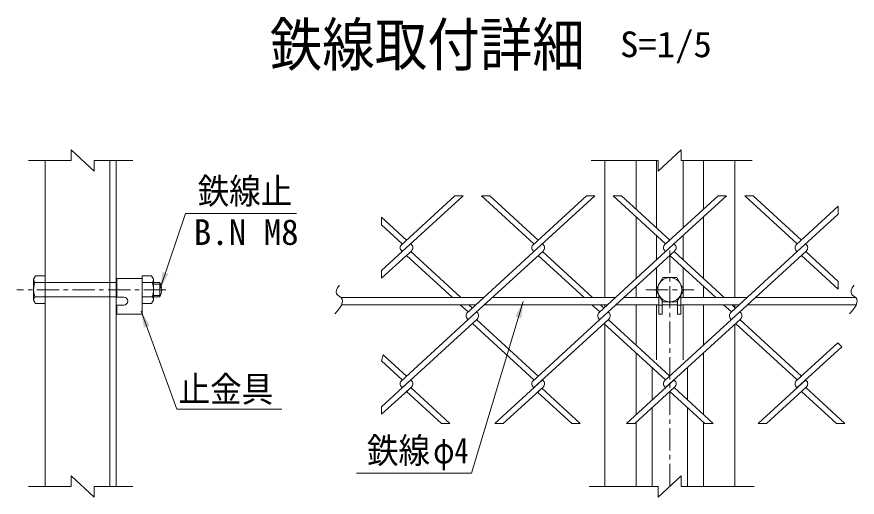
# Model space of a CAD drawing. Units: millimetres, scale not verified, with parts at other scales. Extents: x -4455 to 4455, y -3150 to 3150.
# Drawn here: x 1026 to 2444, y 563 to 1373 of the extents above; entities that cross this region are included whole.
import ezdxf
from ezdxf.enums import TextEntityAlignment as Align

# ---------------------------------------------------------------- set-up
doc = ezdxf.new("R2010")
doc.units = ezdxf.units.MM
doc.header["$LTSCALE"] = 30
doc.linetypes.add('DASHED', pattern=[7.5, 6, -1.5])
doc.linetypes.add('USER1', pattern=[2, 1.25, -0.25, 0.25, -0.25])
doc.layers.add('0-B_7詳細', color=7, linetype='Continuous', lineweight=18)
doc.styles.add('ＭＳ ゴシック', font='')
doc.styles.get('ＭＳ ゴシック').set_extended_font_data('MS Gothic')

msp = doc.modelspace()

# ---------------------------------------------------------------- linework, layer by layer
at = {"layer": '0-B_7詳細', "color": 4}
for p, q in [((1156.67, 1113.02), (1117.9, 1149.02)), ((1117.9, 1131.02), (1117.9, 1149.02)), ((2108.41, 1113.02), (2147.18, 1149.02)), ((2147.18, 1131.02), (2147.18, 1149.02)), ((1117.9, 1131.02), (1046.33, 1131.02)), ((1156.67, 1131.02), (1156.67, 1113.02)), ((1156.67, 1131.02), (1221.94, 1131.02)), ((2108.41, 1131.02), (1995.24, 1131.02)), ((2108.41, 1131.02), (2108.41, 1113.02)), ((2147.18, 1131.02), (2266.76, 1131.02)), ((1117.9, 580.71), (1117.9, 598.71)), ((1156.67, 562.71), (1117.9, 598.71)), ((2108.41, 562.71), (2147.18, 598.71)), ((2147.18, 580.71), (2147.18, 598.71)), ((1117.9, 580.71), (1046.33, 580.71)), ((1156.67, 580.71), (1221.94, 580.71)), ((1156.67, 580.71), (1156.67, 562.71)), ((2108.41, 580.71), (1991.59, 580.71)), ((2108.41, 580.71), (2108.41, 562.71)), ((2147.18, 580.71), (2269.99, 580.71))]:
    msp.add_line(p, q, dxfattribs=at)
at = {"layer": '0-B_7詳細', "lineweight": 9}
for p, q in [((1074.1, 1131.02), (1074.1, 580.71)), ((1183.6, 1131.02), (1183.6, 580.71)), ((1194.1, 1131.02), (1194.1, 580.71)), ((2018.29, 1131.02), (2018.29, 899.47)), ((2070.79, 1131.02), (2070.79, 1048.86)), ((2105.29, 1131.02), (2105.29, 1017.24)), ((2150.29, 1131.02), (2150.29, 1017.24)), ((2184.79, 1131.02), (2184.79, 1048.86)), ((2237.29, 1131.02), (2237.29, 899.47)), ((2070.79, 1035.84), (2070.79, 931.38)), ((2184.79, 1035.84), (2184.79, 931.38)), ((2105.29, 1004.22), (2105.29, 962.99)), ((2119.62, 989.14), (2127.79, 996.63)), ((2150.29, 1004.22), (2150.29, 962.99)), ((2119.62, 978.08), (2120.69, 977.1)), ((2105.29, 949.97), (2105.29, 899.47)), ((2150.29, 949.97), (2150.29, 899.47)), ((1054.9, 930.58), (1058.22, 936.34)), ((1058.22, 936.34), (1074.1, 936.34)), ((1074.1, 889.3), (1074.1, 936.34)), ((1237.72, 889.3), (1237.72, 936.34)), ((1054.9, 895.06), (1054.9, 930.58)), ((1056.96, 924.82), (1074.1, 924.82)), ((1195.12, 931.78), (1195.12, 900.28)), ((1254.86, 924.82), (1237.72, 924.82)), ((1256.92, 895.06), (1256.92, 930.58)), ((1256.92, 924.82), (1267.58, 924.82)), ((1267.58, 900.82), (1267.58, 924.82)), ((2070.79, 918.35), (2070.79, 899.47)), ((2184.79, 918.35), (2184.79, 899.47)), ((1056.96, 900.82), (1074.1, 900.82)), ((1195.12, 900.28), (1206.97, 900.28)), ((1254.86, 900.82), (1237.72, 900.82)), ((1256.92, 895.06), (1253.59, 889.3)), ((1256.92, 900.82), (1267.58, 900.82)), ((1813.94, 899.47), (1573.38, 899.47)), ((2035.97, 899.47), (1828.15, 899.47)), ((2109.04, 899.47), (2050.18, 899.47)), ((2109.04, 904.56), (2109.04, 871.78)), ((2111.51, 900.28), (2109.04, 900.28)), ((2115.04, 894.17), (2115.04, 871.78)), ((2144.07, 900.28), (2146.54, 900.28)), ((2146.54, 904.56), (2146.54, 871.78)), ((2258, 899.47), (2146.54, 899.47)), ((2441.48, 899.47), (2272.21, 899.47)), ((1194.1, 764.47), (1194.1, 884.47)), ((1195.12, 886.78), (1206.97, 886.78)), ((1195.12, 886.78), (1195.12, 871.78)), ((1253.59, 889.3), (1237.72, 889.3)), ((1800.85, 887.47), (1574.11, 887.47)), ((2022.88, 887.47), (1815.06, 887.47)), ((2018.29, 887.47), (2018.29, 883.27)), ((2109.04, 887.47), (2037.09, 887.47)), ((2070.79, 887.47), (2070.79, 819.37)), ((2105.29, 887.47), (2105.29, 794.62)), ((2115.04, 886.78), (2109.04, 886.78)), ((2140.54, 887.47), (2115.04, 887.47)), ((2140.54, 886.78), (2146.54, 886.78)), ((2244.9, 887.47), (2146.54, 887.47)), ((2150.29, 887.47), (2150.29, 794.62)), ((2184.79, 887.47), (2184.79, 819.37)), ((2237.29, 887.47), (2237.29, 883.27)), ((2442.2, 887.47), (2259.11, 887.47)), ((1195.12, 871.78), (1237.72, 871.78)), ((2023.88, 875.37), (2024.96, 874.39)), ((2023.88, 875.37), (2024.96, 874.39)), ((2115.04, 871.78), (2109.04, 871.78)), ((2245.91, 875.37), (2246.98, 874.39)), ((2245.91, 875.37), (2246.98, 874.39)), ((2018.29, 857.23), (2018.29, 580.71)), ((2237.29, 854.45), (2237.29, 580.71)), ((2070.79, 806.34), (2070.79, 701.88)), ((2184.79, 806.34), (2184.79, 701.88)), ((2097.79, 781.6), (2097.79, 726.62)), ((2157.79, 781.6), (2157.79, 726.62)), ((2097.79, 713.6), (2097.79, 580.71)), ((2157.79, 713.6), (2157.79, 580.71)), ((2070.79, 688.86), (2070.79, 580.71)), ((2184.79, 688.86), (2184.79, 580.71))]:
    msp.add_line(p, q, dxfattribs=at)
at = {"layer": '0-B_7詳細', "color": 3}
for p, q in [((1674.49, 988.15), (1765.1, 1071.19)), ((1676.63, 977.1), (1779.31, 1071.19)), ((1765.1, 1071.19), (1779.31, 1071.19)), ((1810.19, 1071.19), (1898.66, 990.12)), ((1810.19, 1071.19), (1824.4, 1071.19)), ((1824.4, 1071.19), (1905.77, 996.63)), ((1896.52, 988.15), (1987.13, 1071.19)), ((1897.59, 976.11), (2001.34, 1071.19)), ((1987.13, 1071.19), (2001.34, 1071.19)), ((2032.22, 1071.19), (2120.69, 990.12)), ((2032.22, 1071.19), (2046.43, 1071.19)), ((2046.43, 1071.19), (2127.79, 996.63)), ((2119.62, 989.14), (2209.16, 1071.19)), ((2120.69, 977.1), (2223.37, 1071.19)), ((2209.16, 1071.19), (2223.37, 1071.19)), ((2254.25, 1071.19), (2342.72, 990.12)), ((2254.25, 1071.19), (2268.46, 1071.19)), ((2268.46, 1071.19), (2349.82, 996.63)), ((2341.65, 989.14), (2411.94, 1053.54)), ((2411.94, 1053.54), (2411.94, 1040.52)), ((1641.71, 1035.14), (1683.74, 996.63)), ((1641.71, 1022.12), (1641.71, 1035.14)), ((2342.72, 977.1), (2411.94, 1040.52)), ((1641.71, 1022.12), (1676.63, 990.12)), ((1675.2, 978.41), (1676.63, 977.1)), ((1675.2, 978.41), (1676.63, 977.1)), ((1675.56, 978.08), (1676.63, 977.1)), ((1675.56, 978.08), (1676.63, 977.1)), ((1683.74, 970.59), (1691.91, 978.08)), ((1690.84, 990.12), (1691.91, 989.14)), ((1690.84, 990.12), (1691.91, 989.14)), ((1787.65, 862.35), (1913.94, 978.08)), ((1897.59, 978.08), (1898.66, 977.1)), ((1912.87, 990.12), (1913.94, 989.14)), ((1912.87, 990.12), (1913.94, 989.14)), ((2134.9, 990.12), (2135.97, 989.14)), ((2134.9, 990.12), (2135.97, 989.14)), ((2231.7, 862.35), (2358, 978.08)), ((2341.65, 978.08), (2342.72, 977.1)), ((2356.93, 990.12), (2358, 989.14)), ((2356.93, 990.12), (2358, 989.14)), ((2356.93, 990.12), (2358, 989.14)), ((2356.93, 990.12), (2358, 989.14)), ((1641.71, 945.09), (1676.63, 977.1)), ((1641.71, 932.07), (1683.74, 970.59)), ((1683.74, 970.59), (1761.35, 899.47)), ((1690.84, 977.1), (1775.56, 899.47)), ((1785.51, 873.41), (1897.59, 976.11)), ((1905.77, 970.59), (1983.38, 899.47)), ((1912.87, 977.1), (1997.59, 899.47)), ((2008.6, 874.39), (2120.69, 977.1)), ((2127.79, 970.59), (2205.41, 899.47)), ((2134.9, 977.1), (2219.62, 899.47)), ((2230.63, 874.39), (2342.72, 977.1)), ((2349.82, 970.59), (2411.94, 913.67)), ((2356.93, 977.1), (2411.94, 926.69)), ((1641.71, 932.07), (1641.71, 945.09)), ((2411.94, 926.69), (2411.94, 913.67)), ((1774.45, 887.47), (1787.65, 875.37)), ((1788.66, 887.47), (1794.75, 881.88)), ((1996.47, 887.47), (2009.68, 875.37)), ((2010.68, 887.47), (2016.78, 881.88)), ((2218.5, 887.47), (2231.7, 875.37)), ((2230.63, 874.39), (2238.81, 881.88)), ((2232.71, 887.47), (2238.81, 881.88)), ((1801.86, 875.37), (1802.93, 874.39)), ((1801.86, 875.37), (1802.93, 874.39)), ((1674.49, 758.66), (1787.65, 862.35)), ((1675.56, 746.62), (1802.93, 863.33)), ((1786.21, 863.67), (1787.65, 862.35)), ((1786.58, 863.33), (1787.65, 862.35)), ((1786.58, 863.33), (1787.65, 862.35)), ((1794.75, 855.84), (1802.93, 863.33)), ((1794.75, 855.84), (1898.66, 760.62)), ((1801.86, 862.35), (1905.77, 767.13)), ((1896.52, 758.66), (2009.68, 862.35)), ((1897.59, 746.62), (2024.96, 863.33)), ((2016.78, 855.84), (2120.69, 760.62)), ((2023.88, 862.35), (2127.79, 767.13)), ((2119.62, 759.64), (2231.7, 862.35)), ((2120.69, 747.6), (2246.98, 863.33)), ((2230.63, 863.33), (2231.7, 862.35)), ((2238.81, 855.84), (2342.72, 760.62)), ((2245.91, 862.35), (2349.82, 767.13)), ((2341.65, 759.64), (2411.17, 823.35)), ((2411.17, 823.35), (2417.7, 816.31)), ((2342.72, 747.6), (2417.7, 816.31)), ((1644.45, 803.13), (1641.71, 792.63)), ((1644.45, 803.13), (1683.74, 767.13)), ((1641.71, 792.63), (1676.63, 760.62)), ((2341.65, 759.64), (2349.82, 767.13)), ((1641.53, 715.44), (1690.84, 760.62)), ((1690.84, 760.62), (1691.91, 759.64)), ((1690.84, 760.62), (1691.91, 759.64)), ((1832.64, 687.1), (1912.87, 760.62)), ((1912.87, 760.62), (1913.94, 759.64)), ((1912.87, 760.62), (1913.94, 759.64)), ((2054.67, 687.1), (2134.9, 760.62)), ((2134.9, 760.62), (2135.97, 759.64)), ((2134.9, 760.62), (2135.97, 759.64)), ((2276.69, 687.1), (2356.93, 760.62)), ((2356.93, 760.62), (2358, 759.64)), ((2356.93, 760.62), (2358, 759.64)), ((1641.75, 702.62), (1691.91, 748.58)), ((1675.56, 748.58), (1676.63, 747.6)), ((1675.56, 748.58), (1676.63, 747.6)), ((1683.74, 741.09), (1691.91, 748.58)), ((1683.74, 741.09), (1742.66, 687.1)), ((1690.84, 747.6), (1756.87, 687.1)), ((1846.85, 687.1), (1913.94, 748.58)), ((1897.59, 748.58), (1898.66, 747.6)), ((1897.59, 748.58), (1898.66, 747.6)), ((1904.7, 740.11), (1962.54, 687.1)), ((1905.77, 741.09), (1913.94, 748.58)), ((1911.8, 746.62), (1976.75, 687.1)), ((2068.88, 687.1), (2135.97, 748.58)), ((2119.62, 748.58), (2120.69, 747.6)), ((2127.79, 741.09), (2186.71, 687.1)), ((2134.9, 747.6), (2200.92, 687.1)), ((2290.9, 687.1), (2358, 748.58)), ((2341.65, 748.58), (2342.72, 747.6)), ((2349.82, 741.09), (2408.74, 687.1)), ((2356.93, 747.6), (2422.95, 687.1)), ((1641.53, 715.44), (1641.75, 702.62)), ((1742.66, 687.1), (1756.87, 687.1)), ((1832.64, 687.1), (1846.85, 687.1)), ((1962.54, 687.1), (1976.75, 687.1)), ((2054.67, 687.1), (2068.88, 687.1)), ((2186.71, 687.1), (2200.92, 687.1)), ((2276.69, 687.1), (2290.9, 687.1)), ((2408.74, 687.1), (2422.95, 687.1))]:
    msp.add_line(p, q, dxfattribs=at)
at = {"layer": '0-B_7詳細', "color": 1, "linetype": 'USER1'}
for p, q in [((2127.79, 978.97), (2127.79, 580.71)), ((1277.97, 912.82), (1026.48, 912.82)), ((2087.5, 912.82), (2168.14, 912.82))]:
    msp.add_line(p, q, dxfattribs=at)
at = {"layer": '0-B_7詳細', "color": 3, "linetype": 'DASHED'}
for p, q in [((1074.1, 924.82), (1195.12, 924.82)), ((1074.1, 900.82), (1195.12, 900.82))]:
    msp.add_line(p, q, dxfattribs=at)
at = {"layer": '0-B_7詳細', "color": 1}
for p, q in [((1256.92, 922.42), (1268.79, 922.42)), ((1256.92, 903.22), (1268.79, 903.22))]:
    msp.add_line(p, q, dxfattribs=at)
for points in [[(1498.25, 1041.4), (1311.05, 1041.4), (1268.22, 914.71)], [(1599.34, 603.25), (1793.25, 603.25), (1880.52, 892.9)], [(1473.3, 711.29), (1296.35, 711.29), (1236.13, 876.8)]]:
    msp.add_lwpolyline(points, dxfattribs=at)
at = {"layer": '0-B_7詳細', "color": 3}
msp.add_lwpolyline([(2008.6, 863.33), (2009.68, 862.35), (2135.97, 978.08)], dxfattribs=at)
at = {"layer": '0-B_7詳細', "lineweight": 9}
for points in [[(1256.92, 930.58), (1253.59, 936.34), (1237.72, 936.34)], [(1195.12, 931.78), (1237.72, 931.78), (1237.72, 871.78)], [(1570.31, 920.56), (1570, 920.17), (1567.34, 915.97), (1565.77, 912.21), (1565.3, 908.9), (1565.92, 906.02), (1567.65, 903.59), (1570.46, 901.6), (1573.29, 899.6), (1575.05, 897.11), (1575.73, 894.16), (1575.33, 890.73), (1573.87, 886.82), (1571.33, 882.44), (1567.71, 877.58), (1563.02, 872.24)], [(2438.4, 920.56), (2438.09, 920.17), (2435.43, 915.97), (2433.86, 912.21), (2433.39, 908.9), (2434.02, 906.02), (2435.74, 903.59), (2438.56, 901.6), (2441.38, 899.6), (2443.14, 897.11), (2443.82, 894.16), (2443.43, 890.73), (2441.96, 886.82), (2439.42, 882.44), (2435.81, 877.58), (2431.12, 872.24)], [(1054.9, 895.06), (1058.22, 889.3), (1074.1, 889.3)], [(2140.54, 894.17), (2140.54, 871.78), (2146.54, 871.78)]]:
    msp.add_lwpolyline(points, dxfattribs=at)
at = {"layer": '0-B_7詳細', "color": 3}
msp.add_lwpolyline([(2151.31, 912.82), (2139.55, 933.19), (2116.03, 933.19), (2104.27, 912.82), (2116.03, 892.45), (2139.55, 892.45)], close=True, dxfattribs=at)
msp.add_circle((2127.79, 912.82), 20.4, dxfattribs=at)
for centre, start, end in [((1680.63, 983.61), 132.5, 227.5), ((1686.85, 983.61), 312.5, 47.5), ((1902.66, 983.61), 132.5, 227.5), ((1908.87, 983.61), 312.5, 47.5), ((2124.69, 983.61), 132.5, 227.5), ((2130.9, 983.61), 312.5, 47.5), ((2346.71, 983.61), 132.5, 227.5), ((2352.93, 983.61), 312.5, 47.5), ((1791.64, 868.86), 132.5, 227.5), ((1797.86, 868.86), 312.5, 47.5), ((2013.67, 868.86), 132.5, 227.5), ((2019.89, 868.86), 312.5, 47.5), ((2235.7, 868.86), 132.5, 227.5), ((2241.92, 868.86), 312.5, 47.5), ((1680.63, 754.11), 132.5, 227.5), ((1686.85, 754.11), 312.5, 47.5), ((1902.66, 754.11), 132.5, 227.5), ((1908.87, 754.11), 312.5, 47.5), ((2124.69, 754.11), 132.5, 227.5), ((2130.9, 754.11), 312.5, 47.5), ((2346.71, 754.11), 132.5, 227.5), ((2352.93, 754.11), 312.5, 47.5)]:
    msp.add_arc(centre, 7.5, start, end, dxfattribs=at)
at = {"layer": '0-B_7詳細', "lineweight": 9}
for centre, radius, start, end in [((1063.99, 930.58), 9.09, 180, 219.3382), ((1090.9, 912.82), 36, 160.52878, 199.47122), ((1247.83, 930.58), 9.09, 320.6618, 0), ((1220.92, 912.82), 36, 340.52878, 19.47122), ((1246.8, 912.82), 24, 330, 30), ((1063.99, 895.06), 9.09, 140.6618, 180), ((1206.97, 893.53), 6.75, 270, 90), ((1247.83, 895.06), 9.09, 0, 39.3382)]:
    msp.add_arc(centre, radius, start, end, dxfattribs=at)
at = {"layer": '0-B_7詳細', "color": 1}
for points in [[(1267.58, 912.82), (1272.25, 942.91), (1282.12, 939.57)], [(1881.09, 894.81), (1877.43, 864.59), (1867.45, 867.59)], [(1235.45, 878.68), (1250.6, 852.27), (1240.81, 848.7)]]:
    msp.add_solid(points, dxfattribs=at)

# ---------------------------------------------------------------- texts
at = {"layer": '0-B_7詳細', "style": 'ＭＳ ゴシック', "width": 0.9}
msp.add_text('鉄線取付詳細', height=72.14, dxfattribs=at).set_placement((1453.03, 1268.75), align=Align.BOTTOM_LEFT)
at = {"layer": '0-B_7詳細', "color": 3, "style": 'ＭＳ ゴシック'}
for s, width, p in [('S=1/5', 1.05, (2043.9, 1292.13)), ('鉄線止', 0.9, (1331.52, 1044.59)), ('止金具', 0.9, (1299.38, 710.34)), ('鉄線', 0.9, (1617.02, 606.85)), ('φ4', 0.8, (1728.81, 606.85))]:
    msp.add_text(s, height=43.33, dxfattribs=dict(at, width=width)).set_placement(p, align=Align.BOTTOM_LEFT)
msp.add_text('B.N M8', height=43.33, dxfattribs=at).set_placement((1324.97, 975.38), align=Align.BOTTOM_LEFT)

doc.saveas('drawing.dxf')
